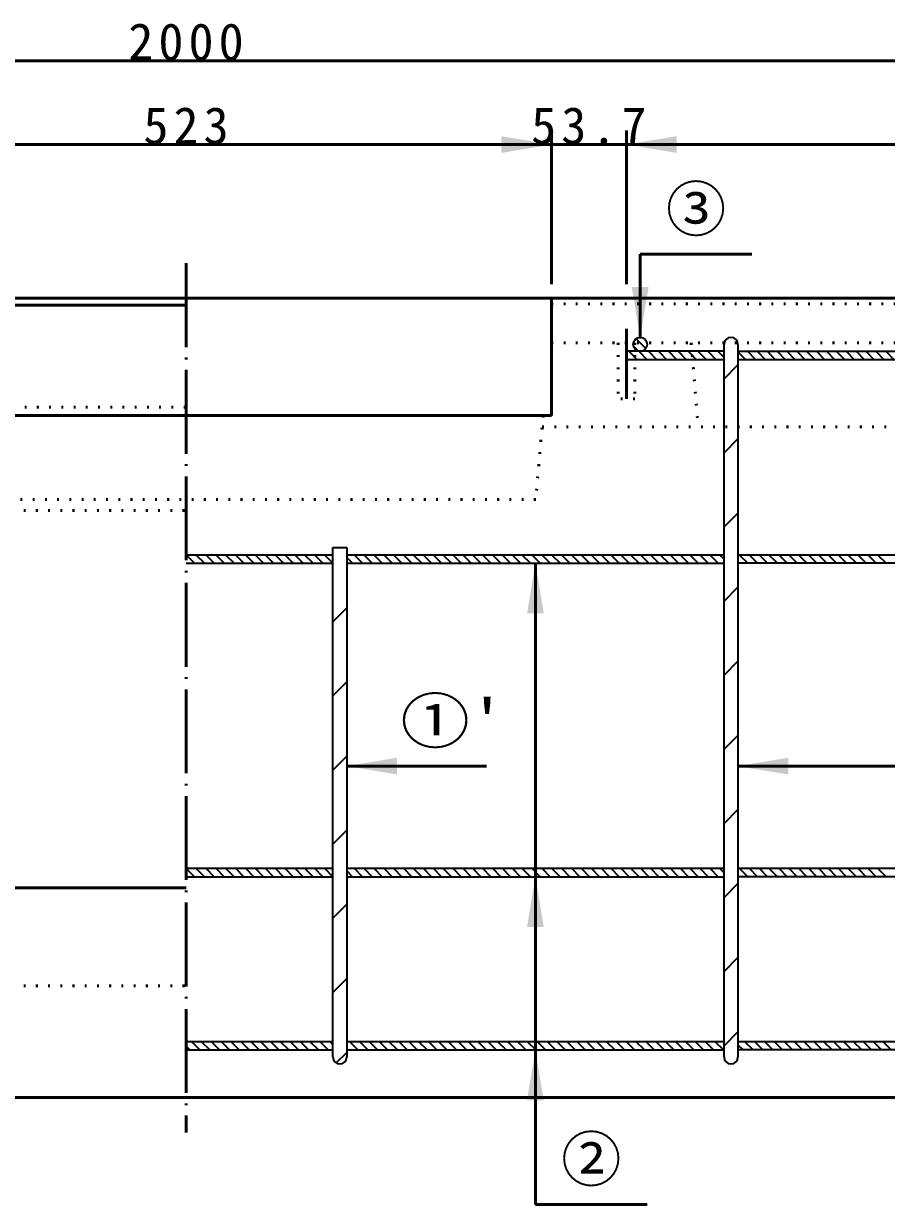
# Model space of a CAD drawing. Units: millimetres, scale not verified. Extents: x -2102 to 2102, y -1485 to 1485.
# Drawn here: x 716 to 1333, y -552 to 293 of the extents above; entities that cross this region are included whole.
import ezdxf
from ezdxf.enums import TextEntityAlignment as Align

# ---------------------------------------------------------------- set-up
doc = ezdxf.new("R2010")
doc.units = ezdxf.units.MM
doc.header["$LTSCALE"] = 5
doc.linetypes.add('DOTTED', pattern=[1.75, 0.25, -1.5])
doc.linetypes.add('LONG_DASHED_DOTTED', pattern=[15.25, 12, -1.5, 0.25, -1.5])
doc.layers.add('0-0_V-nasSTD', color=7, linetype='Continuous', lineweight=35)
doc.layers.add('0-1_0', color=7, linetype='Continuous', lineweight=50)
doc.styles.add('ＭＳ ゴシック', font='')
doc.styles.get('ＭＳ ゴシック').set_extended_font_data('MS Gothic')

msp = doc.modelspace()

# ---------------------------------------------------------------- linework, layer by layer
at = {"layer": '0-0_V-nasSTD', "lineweight": 50}
for p, q in [((1156.85, 127.88), (1156.85, 68.38)), ((1081.85, -552.12), (1081.85, -93.175)), ((946.85, -238.486), (1046.85, -238.486)), ((1934.85, -238.486), (1226.85, -238.486))]:
    msp.add_line(p, q, dxfattribs=at)
at = {"layer": '0-0_V-nasSTD'}
for p, q in [((1151.994, 62.189), (1155.66, 58.523)), ((1153.864, 67.39), (1160.861, 60.393)), ((1216.85, -446.62), (1216.85, 63.38)), ((1226.85, 63.38), (1226.85, -446.62)), ((1216.85, 58.38), (1146.85, 58.38)), ((1146.85, 53.191), (1147.661, 52.38)), ((1148.732, 58.38), (1154.732, 52.38)), ((1155.804, 58.38), (1161.804, 52.38)), ((1162.875, 58.38), (1168.875, 52.38)), ((1169.946, 58.38), (1175.946, 52.38)), ((1177.017, 58.38), (1183.017, 52.38)), ((1184.088, 58.38), (1190.088, 52.38)), ((1191.159, 58.38), (1197.159, 52.38)), ((1198.23, 58.38), (1204.23, 52.38)), ((1205.301, 58.38), (1211.301, 52.38)), ((1212.372, 58.38), (1216.85, 53.901)), ((1226.85, 58.38), (1436.85, 58.38)), ((1226.85, 58.043), (1232.514, 52.38)), ((1436.85, 52.38), (1226.85, 52.38)), ((1233.585, 58.38), (1239.585, 52.38)), ((1240.656, 58.38), (1246.656, 52.38)), ((1247.727, 58.38), (1253.727, 52.38)), ((1254.798, 58.38), (1260.798, 52.38)), ((1261.87, 58.38), (1267.87, 52.38)), ((1268.941, 58.38), (1274.941, 52.38)), ((1276.012, 58.38), (1282.012, 52.38)), ((1283.083, 58.38), (1289.083, 52.38)), ((1290.154, 58.38), (1296.154, 52.38)), ((1297.225, 58.38), (1303.225, 52.38)), ((1304.296, 58.38), (1310.296, 52.38)), ((1311.367, 58.38), (1317.367, 52.38)), ((1318.438, 58.38), (1324.438, 52.38)), ((1325.509, 58.38), (1331.509, 52.38)), ((1332.58, 58.38), (1338.58, 52.38)), ((1216.85, 38.727), (1226.85, 48.727)), ((1216.85, -14.306), (1226.85, -4.306)), ((1216.85, -67.339), (1226.85, -57.339)), ((936.85, -446.62), (936.85, -82.12)), ((936.85, -82.12), (946.85, -82.12)), ((936.85, -82.174), (936.904, -82.12)), ((946.85, -82.12), (946.85, -446.62)), ((831.85, -87.175), (936.85, -87.175)), ((831.85, -87.191), (837.834, -93.175)), ((838.905, -87.175), (844.905, -93.175)), ((845.976, -87.175), (851.976, -93.175)), ((853.047, -87.175), (859.047, -93.175)), ((860.118, -87.175), (866.118, -93.175)), ((867.189, -87.175), (873.189, -93.175)), ((874.26, -87.175), (880.26, -93.175)), ((881.331, -87.175), (887.331, -93.175)), ((888.402, -87.175), (894.402, -93.175)), ((895.473, -87.175), (901.473, -93.175)), ((902.545, -87.175), (908.545, -93.175)), ((909.616, -87.175), (915.616, -93.175)), ((916.687, -87.175), (922.687, -93.175)), ((923.758, -87.175), (929.758, -93.175)), ((930.829, -87.175), (936.829, -93.175)), ((946.85, -87.175), (1216.85, -87.175)), ((946.85, -89.054), (950.971, -93.175)), ((952.042, -87.175), (958.042, -93.175)), ((959.113, -87.175), (965.113, -93.175)), ((966.184, -87.175), (972.184, -93.175)), ((973.255, -87.175), (979.255, -93.175)), ((980.326, -87.175), (986.326, -93.175)), ((987.397, -87.175), (993.397, -93.175)), ((994.468, -87.175), (1000.468, -93.175)), ((1001.539, -87.175), (1007.539, -93.175)), ((1008.611, -87.175), (1014.611, -93.175)), ((1015.682, -87.175), (1021.682, -93.175)), ((1022.753, -87.175), (1028.753, -93.175)), ((1029.824, -87.175), (1035.824, -93.175)), ((1036.895, -87.175), (1042.895, -93.175)), ((1043.966, -87.175), (1049.966, -93.175)), ((1051.037, -87.175), (1057.037, -93.175)), ((1058.108, -87.175), (1064.108, -93.175)), ((1065.179, -87.175), (1071.179, -93.175)), ((1072.25, -87.175), (1078.25, -93.175)), ((1079.321, -87.175), (1085.321, -93.175)), ((1086.392, -87.175), (1092.392, -93.175)), ((1093.463, -87.175), (1099.463, -93.175)), ((1100.534, -87.175), (1106.534, -93.175)), ((1107.605, -87.175), (1113.605, -93.175)), ((1114.677, -87.175), (1120.677, -93.175)), ((1121.748, -87.175), (1127.748, -93.175)), ((1128.819, -87.175), (1134.819, -93.175)), ((1135.89, -87.175), (1141.89, -93.175)), ((1142.961, -87.175), (1148.961, -93.175)), ((1150.032, -87.175), (1156.032, -93.175)), ((1157.103, -87.175), (1163.103, -93.175)), ((1164.174, -87.175), (1170.174, -93.175)), ((1171.245, -87.175), (1177.245, -93.175)), ((1178.316, -87.175), (1184.316, -93.175)), ((1185.387, -87.175), (1191.387, -93.175)), ((1192.458, -87.175), (1198.458, -93.175)), ((1199.529, -87.175), (1205.529, -93.175)), ((1206.6, -87.175), (1212.6, -93.175)), ((1213.671, -87.175), (1216.85, -90.354)), ((1226.85, -87.175), (1436.85, -87.175)), ((1227.814, -87.175), (1233.814, -93.175)), ((1234.885, -87.175), (1240.885, -93.175)), ((1241.956, -87.175), (1247.956, -93.175)), ((1249.027, -87.175), (1255.027, -93.175)), ((1256.098, -87.175), (1262.098, -93.175)), ((1263.169, -87.175), (1269.169, -93.175)), ((1270.24, -87.175), (1276.24, -93.175)), ((1277.311, -87.175), (1283.311, -93.175)), ((1284.382, -87.175), (1290.382, -93.175)), ((1291.453, -87.175), (1297.453, -93.175)), ((1298.524, -87.175), (1304.524, -93.175)), ((1305.595, -87.175), (1311.595, -93.175)), ((1312.666, -87.175), (1318.666, -93.175)), ((1319.738, -87.175), (1325.738, -93.175)), ((1326.809, -87.175), (1332.809, -93.175)), ((831.85, -93.175), (936.85, -93.175)), ((946.85, -93.175), (1216.85, -93.175)), ((1436.85, -93.175), (1226.85, -93.175)), ((1216.85, -120.372), (1226.85, -110.372)), ((936.85, -135.207), (946.85, -125.207)), ((1216.85, -173.405), (1226.85, -163.405)), ((936.85, -188.24), (946.85, -178.24)), ((1216.85, -226.438), (1226.85, -216.438)), ((936.85, -241.273), (946.85, -231.273)), ((1216.85, -279.471), (1226.85, -269.471)), ((936.85, -294.306), (946.85, -284.306)), ((831.85, -311.62), (936.85, -311.62)), ((831.85, -311.637), (837.834, -317.62)), ((838.905, -311.62), (844.905, -317.62)), ((845.976, -311.62), (851.976, -317.62)), ((853.047, -311.62), (859.047, -317.62)), ((860.118, -311.62), (866.118, -317.62)), ((867.189, -311.62), (873.189, -317.62)), ((874.26, -311.62), (880.26, -317.62)), ((881.331, -311.62), (887.331, -317.62)), ((888.402, -311.62), (894.402, -317.62)), ((895.473, -311.62), (901.473, -317.62)), ((902.545, -311.62), (908.545, -317.62)), ((909.616, -311.62), (915.616, -317.62)), ((916.687, -311.62), (922.687, -317.62)), ((923.758, -311.62), (929.758, -317.62)), ((930.829, -311.62), (936.829, -317.62)), ((946.85, -311.62), (1216.85, -311.62)), ((952.042, -311.62), (958.042, -317.62)), ((959.113, -311.62), (965.113, -317.62)), ((966.184, -311.62), (972.184, -317.62)), ((973.255, -311.62), (979.255, -317.62)), ((980.326, -311.62), (986.326, -317.62)), ((987.397, -311.62), (993.397, -317.62)), ((994.468, -311.62), (1000.468, -317.62)), ((1001.539, -311.62), (1007.539, -317.62)), ((1008.611, -311.62), (1014.611, -317.62)), ((1015.682, -311.62), (1021.682, -317.62)), ((1022.753, -311.62), (1028.753, -317.62)), ((1029.824, -311.62), (1035.824, -317.62)), ((1036.895, -311.62), (1042.895, -317.62)), ((1043.966, -311.62), (1049.966, -317.62)), ((1051.037, -311.62), (1057.037, -317.62)), ((1058.108, -311.62), (1064.108, -317.62)), ((1065.179, -311.62), (1071.179, -317.62)), ((1072.25, -311.62), (1078.25, -317.62)), ((1079.321, -311.62), (1085.321, -317.62)), ((1086.392, -311.62), (1092.392, -317.62)), ((1093.463, -311.62), (1099.463, -317.62)), ((1100.534, -311.62), (1106.534, -317.62)), ((1107.605, -311.62), (1113.605, -317.62)), ((1114.677, -311.62), (1120.677, -317.62)), ((1121.748, -311.62), (1127.748, -317.62)), ((1128.819, -311.62), (1134.819, -317.62)), ((1135.89, -311.62), (1141.89, -317.62)), ((1142.961, -311.62), (1148.961, -317.62)), ((1150.032, -311.62), (1156.032, -317.62)), ((1157.103, -311.62), (1163.103, -317.62)), ((1164.174, -311.62), (1170.174, -317.62)), ((1171.245, -311.62), (1177.245, -317.62)), ((1178.316, -311.62), (1184.316, -317.62)), ((1185.387, -311.62), (1191.387, -317.62)), ((1192.458, -311.62), (1198.458, -317.62)), ((1199.529, -311.62), (1205.529, -317.62)), ((1206.6, -311.62), (1212.6, -317.62)), ((1213.671, -311.62), (1216.85, -314.799)), ((1226.85, -311.62), (1436.85, -311.62)), ((1227.814, -311.62), (1233.814, -317.62)), ((1234.885, -311.62), (1240.885, -317.62)), ((1241.956, -311.62), (1247.956, -317.62)), ((1249.027, -311.62), (1255.027, -317.62)), ((1256.098, -311.62), (1262.098, -317.62)), ((1263.169, -311.62), (1269.169, -317.62)), ((1270.24, -311.62), (1276.24, -317.62)), ((1277.311, -311.62), (1283.311, -317.62)), ((1284.382, -311.62), (1290.382, -317.62)), ((1291.453, -311.62), (1297.453, -317.62)), ((1298.524, -311.62), (1304.524, -317.62)), ((1305.595, -311.62), (1311.595, -317.62)), ((1312.666, -311.62), (1318.666, -317.62)), ((1319.738, -311.62), (1325.738, -317.62)), ((1326.809, -311.62), (1332.809, -317.62)), ((831.85, -317.62), (936.85, -317.62)), ((946.85, -313.5), (950.971, -317.62)), ((946.85, -317.62), (1216.85, -317.62)), ((1436.85, -317.62), (1226.85, -317.62)), ((1216.85, -332.504), (1226.85, -322.504)), ((936.85, -347.339), (946.85, -337.339)), ((1216.85, -385.537), (1226.85, -375.537)), ((936.85, -400.372), (946.85, -390.372)), ((1216.85, -438.57), (1226.85, -428.57)), ((831.85, -435.62), (936.85, -435.62)), ((831.85, -438.916), (834.555, -441.62)), ((835.626, -435.62), (841.626, -441.62)), ((842.697, -435.62), (848.697, -441.62)), ((849.768, -435.62), (855.768, -441.62)), ((856.839, -435.62), (862.839, -441.62)), ((863.91, -435.62), (869.91, -441.62)), ((870.981, -435.62), (876.981, -441.62)), ((878.052, -435.62), (884.052, -441.62)), ((885.123, -435.62), (891.123, -441.62)), ((892.194, -435.62), (898.194, -441.62)), ((899.265, -435.62), (905.265, -441.62)), ((906.336, -435.62), (912.336, -441.62)), ((913.407, -435.62), (919.407, -441.62)), ((920.478, -435.62), (926.478, -441.62)), ((927.55, -435.62), (933.55, -441.62)), ((934.621, -435.62), (936.85, -437.85)), ((946.85, -435.62), (1216.85, -435.62)), ((948.763, -435.62), (954.763, -441.62)), ((955.834, -435.62), (961.834, -441.62)), ((962.905, -435.62), (968.905, -441.62)), ((969.976, -435.62), (975.976, -441.62)), ((977.047, -435.62), (983.047, -441.62)), ((984.118, -435.62), (990.118, -441.62)), ((991.189, -435.62), (997.189, -441.62)), ((998.26, -435.62), (1004.26, -441.62)), ((1005.331, -435.62), (1011.331, -441.62)), ((1012.402, -435.62), (1018.402, -441.62)), ((1019.473, -435.62), (1025.473, -441.62)), ((1026.545, -435.62), (1032.545, -441.62)), ((1033.616, -435.62), (1039.616, -441.62)), ((1040.687, -435.62), (1046.687, -441.62)), ((1047.758, -435.62), (1053.758, -441.62)), ((1054.829, -435.62), (1060.829, -441.62)), ((1061.9, -435.62), (1067.9, -441.62)), ((1068.971, -435.62), (1074.971, -441.62)), ((1076.042, -435.62), (1082.042, -441.62)), ((1083.113, -435.62), (1089.113, -441.62)), ((1090.184, -435.62), (1096.184, -441.62)), ((1097.255, -435.62), (1103.255, -441.62)), ((1104.326, -435.62), (1110.326, -441.62)), ((1111.397, -435.62), (1117.397, -441.62)), ((1118.468, -435.62), (1124.468, -441.62)), ((1125.539, -435.62), (1131.539, -441.62)), ((1132.611, -435.62), (1138.611, -441.62)), ((1139.682, -435.62), (1145.682, -441.62)), ((1146.753, -435.62), (1152.753, -441.62)), ((1153.824, -435.62), (1159.824, -441.62)), ((1160.895, -435.62), (1166.895, -441.62)), ((1167.966, -435.62), (1173.966, -441.62)), ((1175.037, -435.62), (1181.037, -441.62)), ((1182.108, -435.62), (1188.108, -441.62)), ((1189.179, -435.62), (1195.179, -441.62)), ((1196.25, -435.62), (1202.25, -441.62)), ((1203.321, -435.62), (1209.321, -441.62)), ((1210.392, -435.62), (1216.392, -441.62)), ((1226.85, -435.62), (1436.85, -435.62)), ((1226.85, -437.936), (1230.534, -441.62)), ((1231.605, -435.62), (1237.605, -441.62)), ((1238.677, -435.62), (1244.677, -441.62)), ((1245.748, -435.62), (1251.748, -441.62)), ((1252.819, -435.62), (1258.819, -441.62)), ((1259.89, -435.62), (1265.89, -441.62)), ((1266.961, -435.62), (1272.961, -441.62)), ((1274.032, -435.62), (1280.032, -441.62)), ((1281.103, -435.62), (1287.103, -441.62)), ((1288.174, -435.62), (1294.174, -441.62)), ((1295.245, -435.62), (1301.245, -441.62)), ((1302.316, -435.62), (1308.316, -441.62)), ((1309.387, -435.62), (1315.387, -441.62)), ((1316.458, -435.62), (1322.458, -441.62)), ((1323.529, -435.62), (1329.529, -441.62)), ((1330.6, -435.62), (1336.6, -441.62)), ((831.85, -441.62), (936.85, -441.62)), ((939.321, -450.934), (946.85, -443.405)), ((946.85, -440.779), (947.692, -441.62)), ((946.85, -441.62), (1216.85, -441.62)), ((1436.85, -441.62), (1226.85, -441.62))]:
    msp.add_line(p, q, dxfattribs=at)
msp.add_lwpolyline([(1216.85, 52.38), (1146.85, 52.38), (1146.85, 58.38)], dxfattribs=at)
msp.add_circle((1156.85, 63.38), 5, dxfattribs=at)
for centre, start, end in [((1221.85, 63.38), 0, 180), ((941.85, -446.62), 180, 0), ((1221.85, -446.62), 180, 0)]:
    msp.add_arc(centre, 5, start, end, dxfattribs=at)
for points in [[(1057.35, 200.38), (1057.35, 212.38), (1093.35, 206.38)], [(1147.05, 206.38), (1183.05, 200.38), (1183.05, 212.38)], [(1150.85, 104.38), (1156.85, 68.38), (1162.85, 104.38)], [(1075.85, -129.175), (1081.85, -93.175), (1087.85, -129.175)], [(946.85, -238.486), (982.85, -244.486), (982.85, -232.486)], [(1226.85, -238.486), (1262.85, -244.486), (1262.85, -232.486)], [(1075.85, -353.62), (1081.85, -317.62), (1087.85, -353.62)], [(1075.85, -477.62), (1081.85, -441.62), (1087.85, -477.62)]]:
    msp.add_solid(points, dxfattribs=at)
at = {"layer": '0-1_0'}
for p, q in [((-168.15, 266.38), (1831.85, 266.38)), ((1093.35, 106.38), (1093.35, 216.38)), ((1147.05, 106.38), (1147.05, 216.38)), ((570.35, 206.38), (1093.35, 206.38)), ((1093.35, 206.38), (1147.05, 206.38)), ((1147.05, 206.38), (1778.15, 206.38)), ((1156.85, 127.88), (1236.85, 127.88)), ((1093.35, 96.38), (570.35, 96.38)), ((1093.35, 96.38), (1831.85, 96.38)), ((1093.35, 96.38), (1093.35, 12.38)), ((570.35, 91.38), (831.85, 91.38)), ((570.35, 12.38), (1093.35, 12.38)), ((-48.15, -325.62), (831.85, -325.62)), ((-168.15, -475.62), (1831.85, -475.62)), ((1081.85, -552.12), (1161.85, -552.12))]:
    msp.add_line(p, q, dxfattribs=at)
at = {"layer": '0-1_0', "linetype": 'LONG_DASHED_DOTTED'}
for p, q in [((831.85, 121.38), (831.85, -500.62)), ((1147.05, 74.38), (1147.05, 24.38))]:
    msp.add_line(p, q, dxfattribs=at)
at = {"layer": '0-1_0', "linetype": 'DOTTED'}
for p, q in [((1093.35, 92.38), (1831.85, 92.38)), ((1093.35, 64.38), (1831.85, 64.38)), ((1141.05, 64.38), (1141.05, 24.38)), ((1153.05, 64.38), (1153.05, 24.38)), ((1193.35, 64.38), (1198.35, 4.38)), ((576.35, 18.38), (831.85, 18.38)), ((1153.05, 24.38), (1141.05, 24.38)), ((1087.35, 12.38), (1082.091, -47.731)), ((1086.651, 4.38), (1831.85, 4.38)), ((1082.091, -47.731), (581.609, -47.731)), ((-168.15, -55.62), (831.85, -55.62)), ((-168.15, -395.62), (831.85, -395.62))]:
    msp.add_line(p, q, dxfattribs=at)

# ---------------------------------------------------------------- texts
at = {"layer": '0-0_V-nasSTD', "style": 'ＭＳ ゴシック'}
for s, p in [('③', (1175.25, 134.88)), ('②', (1100.25, -545.12))]:
    msp.add_text(s, height=31.67, dxfattribs=at).set_placement(p, align=Align.BOTTOM_LEFT)
at = {"layer": '0-0_V-nasSTD', "style": 'ＭＳ ゴシック', "width": 1.15}
msp.add_text("①'", height=31.67, dxfattribs=at).set_placement((985.25, -231.486), align=Align.BOTTOM_LEFT)
at = {"layer": '0-0_V-nasSTD', "char_height": 26.39, "attachment_point": 7, "style": 'ＭＳ ゴシック'}
for s, insert in [('\\T1.2;2000', (790.45, 266.38)), ('\\T1.2;523', (801.25, 206.38)), ('\\T1.2;53.7', (1078.8, 206.38))]:
    msp.add_mtext(s, dxfattribs=dict(at, insert=insert))

doc.saveas('drawing.dxf')
